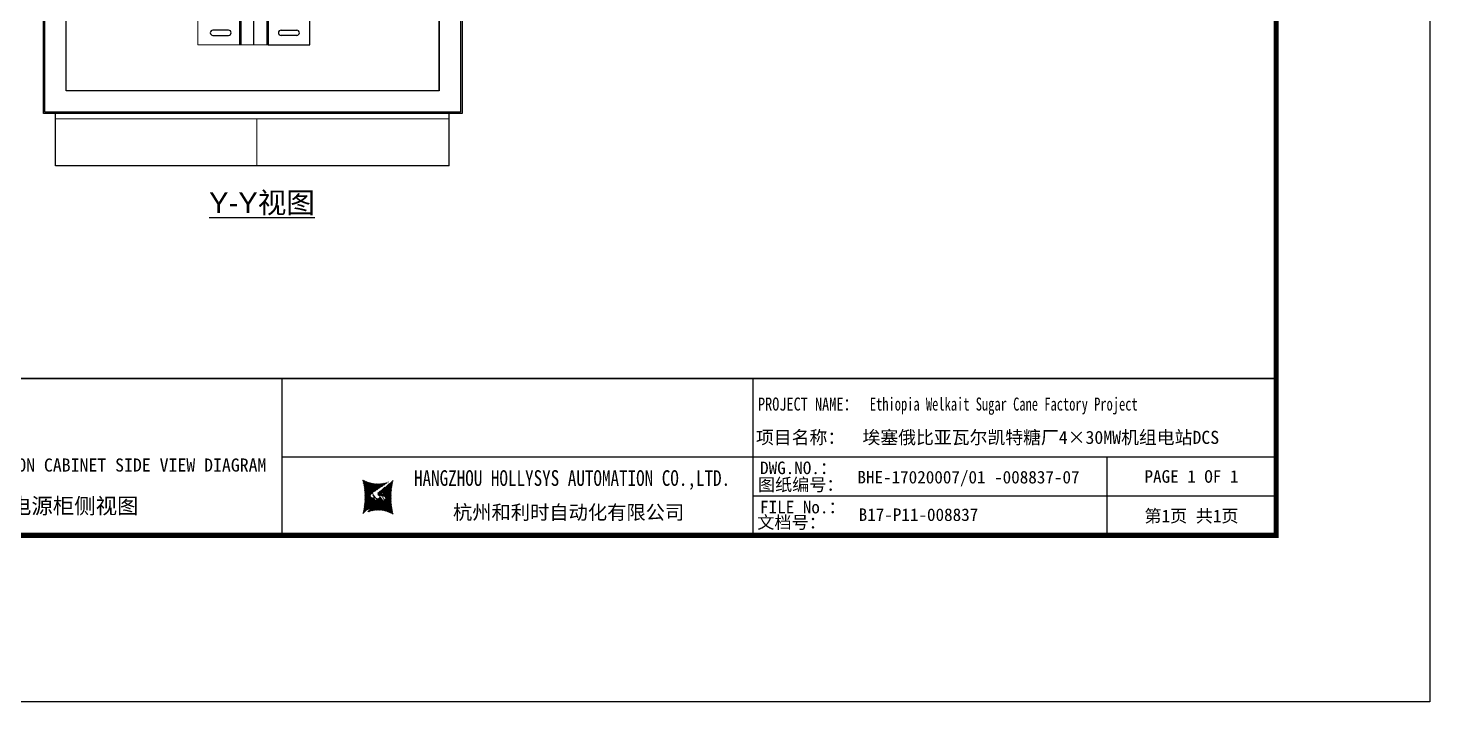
# Model space of a CAD drawing. Extents: x 81444 to 119867, y -54816 to -29062.
# Drawn here: x 103267 to 105946, y -32861 to -31572 of the extents above; entities that cross this region are included whole.
import ezdxf
from ezdxf.enums import TextEntityAlignment as Align
from ezdxf.lldxf.tags import DXFTag

# ---------------------------------------------------------------- set-up
doc = ezdxf.new("R2010")
doc.units = 0
doc.header["$LTSCALE"] = 100
doc.header["$MEASUREMENT"] = 0
for name, color, linetype in [('CLOUD_LAYER', 6, 'Continuous'), ('PANEL', 7, 'Continuous'), ('t', 1, 'Continuous'), ('TEXT', 7, 'Continuous'), ('标准图框及表格', 7, 'Continuous')]:
    doc.layers.add(name, color=color, linetype=linetype)
doc.layers.add('细实线', color=7, linetype='Continuous', lineweight=20)
doc.styles.add('HZ', font='arial.ttf', dxfattribs={"width": 0.7})
doc.styles.get("Standard").update_dxf_attribs({"font": ''})
doc.styles.get('Standard').set_extended_font_data('SimSun')
tags = doc.linetypes.add('CENTER', pattern=[2, 1.25, -0.25, 0.25, -0.25]).pattern_tags.tags
tags[10:11] = [DXFTag(74, 4), DXFTag(75, 0), DXFTag(340, '0'), DXFTag(46, 1.0), DXFTag(50, 0.0), DXFTag(44, 0.0), DXFTag(45, 0.0)]
tags[8:9] = [DXFTag(74, 4), DXFTag(75, 0), DXFTag(340, '0'), DXFTag(46, 1.0), DXFTag(50, 0.0), DXFTag(44, 0.0), DXFTag(45, 0.0)]
tags[6:7] = [DXFTag(74, 4), DXFTag(75, 0), DXFTag(340, '0'), DXFTag(46, 1.0), DXFTag(50, 0.0), DXFTag(44, 0.0), DXFTag(45, 0.0)]
tags[4:5] = [DXFTag(74, 4), DXFTag(75, 0), DXFTag(340, '0'), DXFTag(46, 1.0), DXFTag(50, 0.0), DXFTag(44, 0.0), DXFTag(45, 0.0)]
pattern_1 = [(45, (0, 0), (-0.736262898216564, 0.7362628982165641), [])]

# ---------------------------------------------------------------- blocks, each defined once
blk = doc.blocks.new('图框')
at = {"layer": '标准图框及表格'}
h = blk.add_hatch(dxfattribs=at)
h.set_pattern_fill('ANSI31', color=5, scale=8.329863809039892, style=0)
h.set_pattern_definition(pattern_1)
edge = h.paths.add_edge_path()
edge.add_arc((2399.257256036391, -2998.153851416566), 55.18534773488954, 238.1092081981581, 291.6531626184834)
edge.add_line((2419.619937407027, -3049.445018414634), (2388.525499730735, -3070.242821799802))
edge.add_arc((2238.907377712399, -3078.328790578547), 135.3602868968974, 346.3915348661821, 374.2500326978034)
edge.add_line((2370.467593623529, -3110.177132109857), (2397.50623789792, -3087.85242802291))
edge.add_line((2391.339199201146, -3080.281448750429), (2396.143986595598, -3080.898839897796))
edge.add_spline(control_points=[(2397.470018868538, -3087.887634953957), (2398.35948137939, -3087.023080631327), (2399.970992452319, -3085.456697735681), (2399.869182150054, -3081.252294174519), (2397.426500162081, -3081.012803431273), (2396.121921064187, -3080.884897048199)], knot_values=[0, 0, 0, 0, 6.844331067525468, 12.40042740766005, 18.76924275352248, 18.76924275352248, 18.76924275352248, 18.76924275352248], weights=[1, 1, 1, 1, 1, 1], degree=3, periodic=0)
edge.add_spline(control_points=[(2388.515363058686, -3070.265433304907), (2387.789374929038, -3070.86905758363), (2386.478198365832, -3071.959237952229), (2385.544096281083, -3073.38263759949), (2385.127199159644, -3074.017912079413)], knot_values=[0, 0, 0, 0, 5.253673658024614, 9.488438564008057, 9.488438564008057, 9.488438564008057, 9.488438564008057], weights=[1, 1, 1, 1, 1], degree=3, periodic=0)
edge.add_spline(control_points=[(2386.272665588534, -3072.281716856574), (2385.721471206634, -3072.905523096015), (2384.632427465753, -3074.386714445929), (2384.912828655535, -3077.72895088909), (2387.858851342782, -3079.895552619193), (2390.185443934519, -3080.145534927004), (2391.314573401905, -3080.266855002868)], knot_values=[10.66597461496156, 10.66597461496156, 10.66597461496156, 10.66597461496156, 18.97770399508879, 28.89455822145742, 41.119553648298, 52.64692538081317, 52.64692538081317, 52.64692538081317, 52.64692538081317], weights=[1, 1, 1, 1, 1, 1, 1], degree=3, periodic=0)
h = blk.add_hatch(dxfattribs=at)
h.set_pattern_fill('ANSI31', color=3, scale=8.329863809039892, style=0)
h.set_pattern_definition(pattern_1)
edge = h.paths.add_edge_path()
edge.add_line((2402.469732125144, -3075.776359090531), (2407.706041465404, -3076.440586092609))
edge.add_spline(control_points=[(2401.044493204623, -3068.769946203269), (2400.155030693568, -3069.634500525768), (2398.543519620813, -3071.200883421574), (2398.645329922932, -3075.40528698259), (2401.088011911052, -3075.644777725895), (2402.392591008975, -3075.772684108895)], knot_values=[0, 0, 0, 0, 6.844331067526932, 12.40042740766158, 18.76924275352342, 18.76924275352342, 18.76924275352342, 18.76924275352342], weights=[1, 1, 1, 1, 1, 1], degree=3, periodic=0)
edge.add_line((2428.046918449632, -3046.480449047325), (2401.008274175249, -3068.805153134272))
edge.add_spline(control_points=[(2412.625169549749, -3083.918607966574), (2413.015644598316, -3083.422785431954), (2413.86377905187, -3082.052674005965), (2413.601683417044, -3078.928630268005), (2410.655660730175, -3076.762028538062), (2408.329068138031, -3076.512046230251), (2407.199938671052, -3076.390726154226)], knot_values=[12.65408913243743, 12.65408913243743, 12.65408913243743, 12.65408913243743, 18.97770399508879, 28.89455822145742, 41.119553648298, 52.64692538081317, 52.64692538081317, 52.64692538081317, 52.64692538081317], weights=[1, 1, 1, 1, 1, 1, 1], degree=3, periodic=0)
edge.add_line((2411.626283690712, -3084.975693399283), (2412.781242849298, -3083.732051979769))
edge.add_line((2410.021343801694, -3086.399138189481), (2411.626283690712, -3084.975693399414))
edge.add_line((2378.894574665755, -3107.212562742519), (2409.989012342048, -3086.414759357351))
edge.add_arc((2399.257256036391, -3158.503729740543), 55.18534773488965, 58.10920819815809, 111.6531626184834)
edge.add_arc((2559.607134360383, -3078.328790578547), 135.360286896897, 166.3915348661823, 194.2500326978024)
at = {"color": 7}
for p, q in [((2215.642035047145, -2851.581424744189), (2215.642035047145, -3151.581424744189)), ((3115.642035047145, -2851.581424744189), (3115.642035047145, -3151.581424744189)), ((2215.642035047145, -3001.581424744189), (3115.642035047145, -3001.581424744189)), ((3115.642035047145, -3001.581424744189), (4115.642035047145, -3001.581424744189)), ((3791.785572043125, -3001.581424744189), (3791.785572043125, -3151.581424744189)), ((4115.642035047145, -3076.581424744189), (3115.642035047145, -3076.581424744189))]:
    blk.add_line(p, q, dxfattribs=at)
at = {"color": 7, "const_width": 3}
blk.add_lwpolyline([(4115.642035047145, -2851.581424744189), (0, -2851.581424744189)], dxfattribs=at)
at = {"layer": 't', "color": 7, "const_width": 9.61519705431492}
blk.add_lwpolyline([(4115.642035047145, -3151.581424744189), (4115.642035047145, 0), (0, 0), (0, -3151.581424744189)], close=True, dxfattribs=at)
at = {"color": 7, "linetype": 'CENTER'}
for s, height, p in [('图纸编号：', 24, (3125.2212882557, -3066.664538382978)), ('杭州和利时自动化有限公司', 27, (2542.549152440595, -3121.114498389041)), ('文档号：', 24, (3124.032392707933, -3138.728717091954))]:
    blk.add_text(s, height=height, dxfattribs=at).set_placement(p)
at = {"color": 7, "flags": 8}
for tag, p, height in [('DWG.NAME:', (1381.636459220965, -2910.37952511241), 25), ('PROJECTNAME:', (3125.480185663539, -2912.807924402037), 24), ('PROJECTNAME：', (3339.10867075545, -2913.108539231762), 25), ('DWG.NO.:', (3128.186172261583, -3030.402470643486), 24), ('图纸编号', (3315.362718925957, -3052.404678158069), 24), ('FILENO.:', (3128.672545599984, -3106.104124450346), 24), ('文档号', (3317.726365529132, -3124.132485953713), 24)]:
    blk.add_attdef(tag, p, '', height=height, dxfattribs=at)
for tag, height, p in [('RENLIU', 24, (698.1883070825425, -2950.380597809435)), ('SHUFENWANG', 24, (885.7882910716289, -2950.380597809435)), ('FANGHOU', 24, (1069.730755450379, -2950.380597809435)), ('DANDANLI', 24, (1250.015700218792, -2950.380597809435)), ('A', 23, (59.89920926059131, -2974.881554149018)), ('设计时间', 23, (213.8658221408186, -2974.881554149018)), ('刘仁', 23, (698.1883070825425, -3002.188376027443)), ('王姝芬', 23, (885.7882910716289, -3002.188376027443)), ('侯方', 23, (1069.730755450379, -3002.188376027443)), ('李丹丹', 23, (1250.015700218792, -3002.188376027443)), ('#10STATIONONTROLCABINETCOVER', 30, (1777.900103825072, -3017.182374560078)), ('PAGEXOFX', 24, (3953.713803545135, -3039.081424744189)), ('REV.', 24, (59.38265968048654, -3063.048954873535)), ('DATE', 24, (208.907791745165, -3063.048954873535)), ('DESCRIPTION', 24, (451.7192896086781, -3063.048954873535)), ('PREPARED', 24, (698.1883070825425, -3063.048954873535)), ('CHECKED', 24, (885.7882910716144, -3063.048954873535)), ('SIGNED', 24, (1069.730755450364, -3063.048954873535)), ('APPROVED', 24, (1250.015700218792, -3063.048954873535)), ('图纸名称', 30, (1777.900103825072, -3094.695064044037)), ('第几页共几页', 24, (3953.713803545135, -3114.081424744189))]:
    blk.add_attdef(tag, text='', height=height, dxfattribs=at).set_placement(p, align=Align.MIDDLE)
for tag, p in [('图纸名称:', (1377.81237181677, -2965.923337057193)), ('项目名称：', (3121.562334825969, -2984.305160940257)), ('项目名称：', (3325.036680579346, -2984.305160940257))]:
    blk.add_attdef(tag, text='', height=25, dxfattribs=at).set_placement(p, align=Align.BOTTOM_LEFT)
at = {"color": 7, "width": 0.8, "flags": 8}
blk.add_attdef('HANGZHOUHOLLYSYSAUTOMATIONCO.,LTD.', text='', height=24, dxfattribs=at).set_placement((2770.082304289484, -3045.714803244191), align=Align.MIDDLE)
at = {"layer": '标准图框及表格', "color": 5, "style": 'HZ'}
for s, p in [('pgqh', (2373.884875617339, -3059.677228196226)), ('hollilas', (2374.051901626051, -3085.968484618272))]:
    blk.add_text(s, height=5.205656721233694, dxfattribs=at).set_placement(p)
at = {"layer": '标准图框及表格', "color": 3, "style": 'HZ'}
for s, height, p in [('auto', 8.676094535389492, (2400.907127263781, -3074.200036411981)), ('hollysys', 4.338047267694746, (2402.5381050141, -3099.731461394062))]:
    blk.add_text(s, height=height, dxfattribs=at).set_placement(p)

msp = doc.modelspace()

# ---------------------------------------------------------------- linework, layer by layer
at = {"color": 7, "linetype": 'Continuous'}
for p, q in [((103671.6471443257, -31604.22489207311), (103671.6471443257, -29859.22489207311)), ((103673.6471443257, -31548.42314792302), (103673.6471443257, -31604.20751172712)), ((103698.6471443257, -31604.20751172712), (103698.6471443257, -31548.22492779867)), ((103723.6471443257, -31604.20751172712), (103723.6471443257, -31548.30381585265)), ((103650.189902687, -31576.25264554916), (103620.189902687, -31576.25264554916)), ((103750.437631343, -31576.25264554916), (103780.437631343, -31576.25264554916)), ((103620.189902687, -31586.25264554916), (103650.189902687, -31586.25264554916)), ((103780.437631343, -31586.25264554916), (103750.437631343, -31586.25264554916))]:
    msp.add_line(p, q, dxfattribs=at)
at = {"color": 7}
msp.add_line((104071.7304300333, -31835.72489654867), (103319.7304300333, -31835.72489654867), dxfattribs=at)
at = {"color": 1}
msp.add_lwpolyline([(100957.598855991, -29061.95730033651), (105945.8460134997, -29061.95730033651), (105945.8460134997, -32860.52393456586), (100957.598855991, -32860.52393456586)], close=True, dxfattribs=at)
at = {"color": 7}
msp.add_lwpolyline([(103805.6471443257, -29804.22492779867), (103725.6471443257, -29804.22492779867), (103725.6471443257, -31604.22489207311), (103805.6471443257, -31604.22489207311)], close=True, dxfattribs=at)
at = {"color": 7, "linetype": 'Continuous'}
for centre, start, end in [((103620.189902687, -31581.25264554916), 90, 270), ((103650.189902687, -31581.25264554916), 270, 90), ((103750.437631343, -31581.25264554916), 90, 270), ((103780.437631343, -31581.25264554916), 270, 90)]:
    msp.add_arc(centre, 5, start, end, dxfattribs=at)
at = {"layer": 'CLOUD_LAYER', "color": 7}
msp.add_line((104052.7472441631, -31692.22489654867), (103339.7472441631, -31692.22489654867), dxfattribs=at)
at = {"layer": 'PANEL', "color": 7}
for p, q in [((103296.2472441631, -31735.72489654867), (103296.2472441631, -29735.72492779864)), ((103299.2472441631, -31732.72489654867), (103299.2472441631, -29738.72492779864)), ((104093.2472441631, -29738.72492779864), (104093.2472441631, -31732.72489654867)), ((104096.2472441631, -29735.72492779864), (104096.2472441631, -31735.72489654867)), ((103339.7472441631, -31692.22489654867), (103339.7472441631, -30556.72492701741)), ((104052.7472441631, -31692.22489654867), (104052.7472441631, -30556.72492701741)), ((104052.7472441631, -30987.72492701741), (104052.7472441631, -31692.22489654867)), ((104096.2472441631, -31735.72489654867), (103296.2472441631, -31735.72489654867)), ((104093.2472441631, -31732.72489654867), (103299.2472441631, -31732.72489654867)), ((103319.7304300333, -31835.72489654867), (103319.7304300333, -31735.72489654867)), ((104071.7304300333, -31835.72489654867), (104071.7304300333, -31735.72489654867))]:
    msp.add_line(p, q, dxfattribs=at)
at = {"layer": '细实线'}
for p, q in [((103671.6471443257, -31604.22489207311), (103725.6471443257, -31604.22489207311)), ((103319.7304300333, -31745.72489654867), (104071.7304300333, -31745.72489654867)), ((103704.2304300333, -31745.72489654867), (103704.2304300333, -31835.72489654867))]:
    msp.add_line(p, q, dxfattribs=at)
msp.add_lwpolyline([(103671.6471443257, -29804.22492779867), (103591.6471443257, -29804.22492779867), (103591.6471443257, -31604.22489207311), (103671.6471443257, -31604.22489207311)], close=True, dxfattribs=at)

# ---------------------------------------------------------------- block references
at = {"color": 1}
ref = msp.add_blockref('图框', (101536.4290647356, -29390.33974976701), dxfattribs=at)
ref.add_attrib('第几页共几页', '第1页 共1页', dxfattribs={"color": 7, "height": 24, "flags": 8}).set_placement((105490.1428682807, -32504.4211745112), align=Align.MIDDLE)
ref.add_attrib('图纸编号', 'BHE-17020007/01 -008837-07', (104851.7917836615, -32442.74442792507), dxfattribs={"color": 7, "height": 24, "flags": 8})
ref.add_attrib('文档号', 'B17-P11-008837', (104854.1554302647, -32514.47223572072), dxfattribs={"color": 7, "height": 24, "flags": 8})
ref.add_attrib('图纸名称', '系统电源柜侧视图', dxfattribs={"color": 7, "height": 30, "flags": 8}).set_placement((103314.3291685606, -32485.03481381104), align=Align.MIDDLE)
ref.add_attrib('#10STATIONONTROLCABINETCOVER', 'DCS POWER DISTRIBUTION CABINET SIDE VIEW DIAGRAM', dxfattribs={"color": 7, "height": 25, "flags": 8}).set_placement((103314.3291685606, -32407.52212432708), align=Align.MIDDLE)
ref.add_attrib('HANGZHOUHOLLYSYSAUTOMATIONCO.,LTD', 'HANGZHOU HOLLYSYS AUTOMATION CO.,LTD.', dxfattribs={"color": 7, "height": 30, "width": 0.8, "flags": 8}).set_placement((104306.511369025, -32436.0545530112), align=Align.MIDDLE)
ref.add_attrib('PROJECTNAME：', 'PROJECT NAME：', (104661.8154869657, -32303.44828899877), dxfattribs={"color": 7, "height": 25, "width": 0.8, "flags": 8})
ref.add_attrib('项目名称：', '项目名称：', dxfattribs={"color": 7, "height": 25, "flags": 8}).set_placement((104657.9913995615, -32374.64491070727), align=Align.BOTTOM_LEFT)
ref.add_attrib('PROJECTNAME：', 'Ethiopia Welkait Sugar Cane Factory Project', (104875.537735491, -32303.44828899877), dxfattribs={"color": 7, "height": 25, "width": 0.7, "flags": 8})
ref.add_attrib('项目名称：', '埃塞俄比亚瓦尔凯特糖厂4×30MW机组电站DCS', dxfattribs={"color": 7, "height": 25, "flags": 8}).set_placement((104861.4657453149, -32374.64491070727), align=Align.BOTTOM_LEFT)
ref.add_attrib('PAGEXOFX', 'PAGE 1 OF 1', dxfattribs={"color": 7, "height": 24, "flags": 8}).set_placement((105490.1428682807, -32429.42117451119), align=Align.MIDDLE)
ref.add_attrib('DWG.NO.：', 'DWG.NO.：', (104665.8041133556, -32424.92829606653), dxfattribs={"color": 7, "height": 24, "flags": 8})
ref.add_attrib('FILENO.：', 'FILE No.：', (104665.8041133556, -32499.92829606653), dxfattribs={"color": 7, "height": 24, "flags": 8})

# ---------------------------------------------------------------- texts
at = {"layer": 'TEXT', "color": 7, "style": 'HZ'}
msp.add_text('%%UY-Y视图', height=40, dxfattribs=at).set_placement((103714.0239927909, -31926.04089582461), align=Align.CENTER)

doc.saveas('drawing.dxf')
